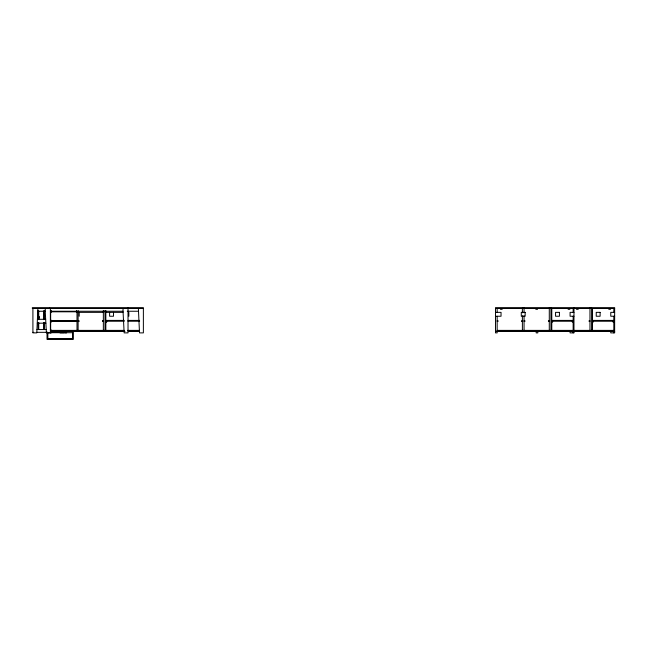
<?xml version="1.0" encoding="UTF-8"?>
<svg xmlns="http://www.w3.org/2000/svg" width="647" height="647" viewBox="0 0 647 647"><rect width="100%" height="100%" fill="white"/><g stroke="black" fill="none" stroke-linecap="round" stroke-linejoin="round"><path stroke-width="0.97" d="M51.21 331.49L51.21 330.657M66.552 331.49L66.552 330.657L66.552 332.882L64.894 332.882L64.894 330.924M497.155 331.49L497.155 330.657L573.145 330.657M537.827 331.49L537.827 330.657L537.827 332.882L536.169 332.882L536.169 330.924M37.898 308.473L36.79 332.882L32.908 332.882L32.908 308.473M143.375 308.473L32.35 308.473L32.35 307.64L143.375 307.64L143.375 332.882L139.493 332.882L138.385 308.473M495.489 308.473L614.65 308.473M37.898 311.247L45.25 311.247L46.39 332.882L51.21 332.882L51.21 329.954M50.377 311.247L123.035 311.247L124.143 332.882L128.025 332.882L128.025 307.64M127.281 311.247L138.385 311.247M77.721 312.355L103.876 312.355M105.89 312.355L122.995 312.355M495.489 312.355L501.037 312.355L501.037 316.237L495.489 316.237M573.97 312.355L570.088 312.355L570.088 316.237L573.97 316.237M614.65 312.355L610.768 312.355L610.768 316.237L614.65 316.237M37.623 317.208L39.564 317.208M37.623 318.041L39.564 318.041M37.486 319.294L45.67 319.294M105.833 320.402L124.281 320.402M127.977 320.402L139.631 320.402M551.778 320.402L573.145 320.402M592.45 320.402L613.817 320.402M51.21 320.677L76.443 320.677L76.443 321.51M78.109 320.677L78.942 320.677L78.942 321.51L78.109 321.51M103.35 320.677L102.517 320.677L102.517 321.51L103.35 321.51M497.155 320.677L497.988 320.677L497.988 321.51L497.155 321.51M522.388 320.677L521.555 320.677L521.555 321.51L522.388 321.51M524.054 320.677L524.887 320.677L524.887 321.51L524.054 321.51M549.287 320.677L548.462 320.677L548.462 321.51L549.287 321.51M589.967 320.677L589.134 320.677L589.134 321.51L589.967 321.51M51.21 321.09L52.043 321.09M75.61 321.09L76.443 321.09M78.109 321.09L78.942 321.09M102.517 321.09L103.35 321.09M105.833 321.236L124.281 321.236M127.977 321.236L139.631 321.236M551.778 321.236L573.145 321.236M592.45 321.236L613.817 321.236M105.833 321.648L106.666 321.648M105.833 322.06L106.666 322.06L106.666 321.236M551.778 322.06L552.611 322.06L552.611 321.236M573.145 322.06L572.312 322.06L572.312 321.236M592.45 322.06L593.283 322.06L593.283 321.236M613.817 322.06L612.984 322.06L612.984 321.236M37.283 323.177L45.88 323.177M36.96 329.549L46.212 329.549M51.21 330.382L124.2 330.382M127.548 330.382L139.542 330.382M497.155 330.382L573.145 330.382M573.824 330.382L613.817 330.382M124.2 330.657L50.652 330.657L50.652 321.51L77.001 321.51L77.001 330.657M127.548 330.657L139.542 330.657M573.824 330.657L613.817 330.657M50.547 331.49L125.008 331.49M128.284 331.49L139.348 331.49M495.489 331.49L614.65 331.49M573.145 332.048L573.97 332.048M613.817 332.048L614.65 332.048M32.908 332.323L33.733 332.323M36.814 332.323L46.366 332.323M46.56 332.323L47.393 332.323M50.474 332.323L60.017 332.323M72.529 332.704L47.846 332.704L47.846 339.36M47.846 338.802L72.529 338.802M47.846 339.077L72.529 339.077M59.945 330.916L60.05 332.882L64.037 332.882L64.037 330.924M610.663 330.916L610.768 332.882L614.65 332.882L614.65 307.64L495.489 307.64L495.489 332.882L497.155 332.882L497.155 316.286M569.991 330.916L570.088 332.882L573.97 332.882L573.97 307.64M613.817 308.473L613.817 312.38M613.817 316.286L613.817 332.882M612.151 330.657L612.151 331.49M610.493 308.473L610.493 309.306L608.827 309.306L608.827 308.473M592.45 308.473L592.45 330.382M591.633 330.382L591.633 307.923L589.967 307.923L589.967 330.382M578.183 308.473L578.183 309.306L576.517 309.306L576.517 308.473M573.145 308.473L573.145 312.38M573.145 316.286L573.145 332.882M571.479 330.657L571.479 331.49M569.813 308.473L569.813 309.306L568.147 309.306L568.147 308.473M551.778 308.473L551.778 330.382M550.953 330.382L550.953 307.923L549.287 307.923L549.287 330.382M539.493 330.657L539.493 331.49M537.503 308.473L537.503 309.306L535.837 309.306L535.837 308.473M524.054 312.8L524.054 307.923L522.388 307.923L522.388 312.8M524.054 315.736L524.054 330.382M522.388 315.736L522.388 330.382M502.145 308.473L502.145 309.306L500.479 309.306L500.479 308.473M498.821 330.657L498.821 331.49M497.155 308.473L497.155 312.38M128.842 312.355L128.842 316.237M123.035 308.473L123.035 311.247M113.492 312.355L113.492 316.237L109.61 316.237L109.61 312.355M105.833 310.463L105.833 330.382M105.008 310.463L105.008 330.382M103.35 310.463L103.35 330.382M79.217 312.355L79.217 316.237M78.109 310.463L78.109 330.382M76.443 310.463L76.443 312.461M75.61 320.677L75.61 321.51M73.362 331.118L73.362 339.36L47.021 339.36L47.021 332.032M72.529 331.038L72.529 339.36M68.218 330.657L68.218 331.49M52.876 330.657L52.876 331.49M52.043 320.677L52.043 321.51M51.21 310.414L51.21 312.38M51.21 320.192L51.21 322.141M50.377 308.473L50.377 332.882M49.544 307.64L49.544 308.473M45.25 308.473L45.25 311.247M44.279 310.463L44.279 319.432M44.279 322.416L44.279 329.388M43.721 310.851L43.721 319.642M43.721 322.57L43.721 329.404M39.006 316.375L39.006 317.208M38.731 310.851L38.731 319.642M38.731 322.57L38.731 329.404M38.173 310.463L38.173 319.432M38.173 322.416L38.173 329.388M77.001 311.805L50.652 311.805L50.652 320.952L77.001 320.952L77.001 311.805M525.162 312.355L521.28 312.355L521.28 316.237L525.162 316.237L525.162 312.355M559.437 312.355L555.555 312.355L555.555 316.237L559.437 316.237L559.437 312.355M600.117 312.355L596.235 312.355L596.235 316.237L600.117 316.237L600.117 312.355"/></g></svg>
